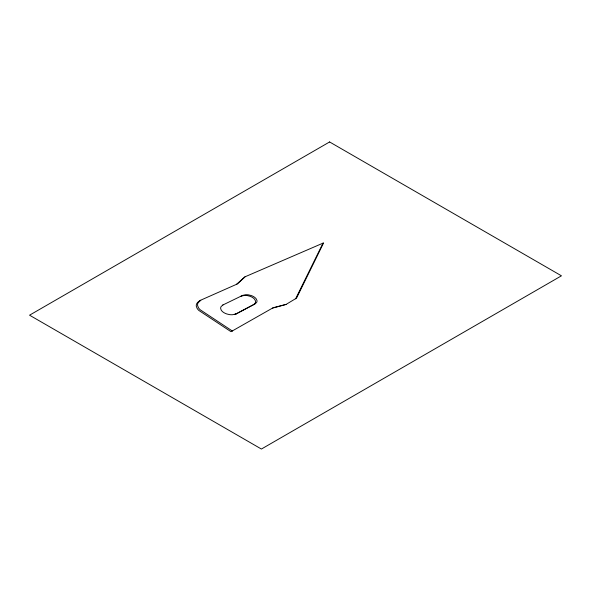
<?xml version="1.0" encoding="UTF-8"?>
<svg xmlns="http://www.w3.org/2000/svg" width="591" height="591" viewBox="0 0 591 591"><rect width="100%" height="100%" fill="white"/><g stroke="black" fill="none" stroke-linecap="round" stroke-linejoin="round"><path stroke-width="0.89" d="M295.618 298.787L323.026 243.137L323.58 242.96L296.534 298.123L286.066 304.417L272.392 308.17M323.026 243.137L245.029 276.802L237.501 283.887L201.694 299.748A9.944 5.74 0 0 0 200.777 300.206L198.428 301.632L196.855 303.427A12.477 7.203 0 0 0 196.345 306.374L197.099 308.317A17.582 10.15 0 0 0 198.908 310.489L231.015 331.684L273.131 307.741L286.066 304.417M236.452 284.352L245.029 276.802M200.777 300.206L198.148 302.71A12.514 7.225 0 0 0 197.638 305.665L198.399 307.615A17.73 10.239 0 0 0 200.223 309.795L232.477 331.1M199.492 300.937L200.164 300.59M235.462 314.198L253.864 304.446L255.371 302.791A8.377 4.839 0 0 0 255.541 301.122L254.721 299.415A12.411 7.166 0 0 0 250 296.268L247.215 295.552A8.222 4.75 0 0 0 244.334 295.419L241.047 296.187M222.984 304.919L221.145 306.537A8.821 5.09 0 0 0 220.665 308.568L221.248 310.157A12.441 7.181 0 0 0 226.796 313.961L229.404 314.589A9.094 5.253 0 0 0 232.536 314.722L236.54 313.74L255.297 303.796L256.797 302.134A8.407 4.854 0 0 0 256.959 300.464L256.132 298.75A12.522 7.232 0 0 0 251.397 295.596L248.597 294.872A8.237 4.758 0 0 0 245.716 294.732L242.672 295.374L222.689 305.082M234.753 314.552L236.171 313.917M329.593 141.958L29.55 315.188L261.407 449.042L561.45 275.812L329.593 141.958"/></g></svg>
